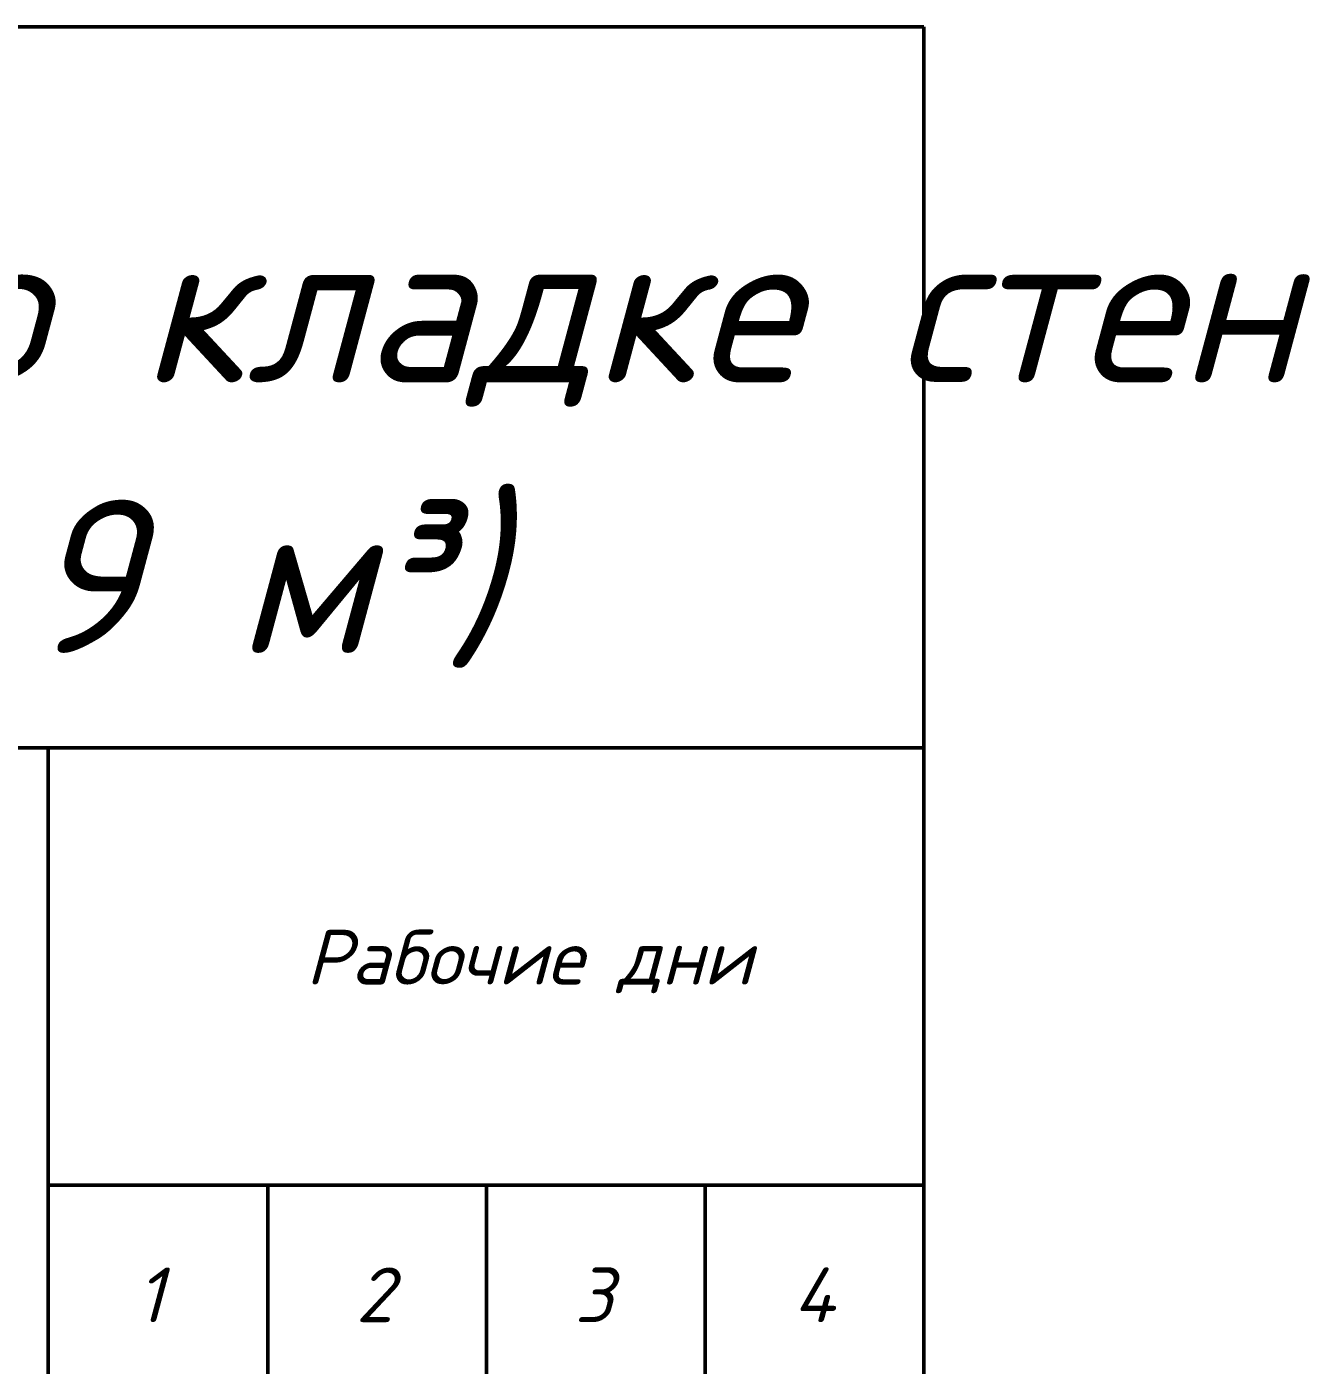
# Model space of a CAD drawing. Header units: millimetres. Extents: x 2279 to 5236, y 896 to 2828.
# Drawn here: x 5164.4 to 5223.1, y 1918.2 to 1979.4 of the extents above; entities that cross this region are included whole.
import ezdxf

# ---------------------------------------------------------------- set-up
doc = ezdxf.new("R2010")
doc.units = ezdxf.units.MM
for name, color, linetype in [('PDF _!!ОСНОВНАЯ', 7, 'Continuous'), ('PDF _!!ТОНКАЯ', 7, 'Continuous'), ('PDF _Текст', 7, 'Continuous')]:
    doc.layers.add(name, color=color, linetype=linetype)
doc.styles.add('PDF ISOCPEUR Italic', font='isocpeui.ttf')

msp = doc.modelspace()

# ---------------------------------------------------------------- linework, layer by layer
at = {"layer": 'PDF _!!ОСНОВНАЯ', "lineweight": 50}
msp.add_lwpolyline([(4389.371, 1395.394), (5205.373, 1395.394), (5205.373, 1979.359), (4389.371, 1979.359)], close=True, dxfattribs=at)
at = {"layer": 'PDF _!!ТОНКАЯ', "lineweight": 50}
for points in [[(5205.373, 1804.644), (4908.395, 1804.644), (4908.395, 1946.423), (5205.373, 1946.423), (5205.373, 1916.45), (4908.395, 1916.45)], [(5165.367, 1946.423), (5165.367, 1804.644)], [(5165.367, 1926.441), (5205.373, 1926.441)], [(5175.4, 1926.441), (5175.4, 1916.45)], [(5185.391, 1926.441), (5185.391, 1916.45)], [(5195.382, 1926.441), (5195.382, 1916.45)]]:
    msp.add_lwpolyline(points, dxfattribs=at)

# ---------------------------------------------------------------- texts
at = {"layer": 'PDF _Текст', "attachment_point": 7, "style": 'PDF ISOCPEUR Italic'}
for s, insert, char_height in [('Календарный график на производство работ по кладке стен', (4949.883, 1961.215), 6.99972), ('из керамзитобетонных блоков (объем - 26,9 м³)', (4973.421, 1948.853), 6.99972), ('Рабочие дни', (5177.136, 1935.204), 2.4999), ('1', (5169.388, 1920.175), 2.5), ('2', (5179.422, 1920.175), 2.5), ('3', (5189.413, 1920.175), 2.5), ('4', (5199.404, 1920.175), 2.5)]:
    msp.add_mtext(s, dxfattribs=dict(at, insert=insert, char_height=char_height))

doc.saveas('drawing.dxf')
